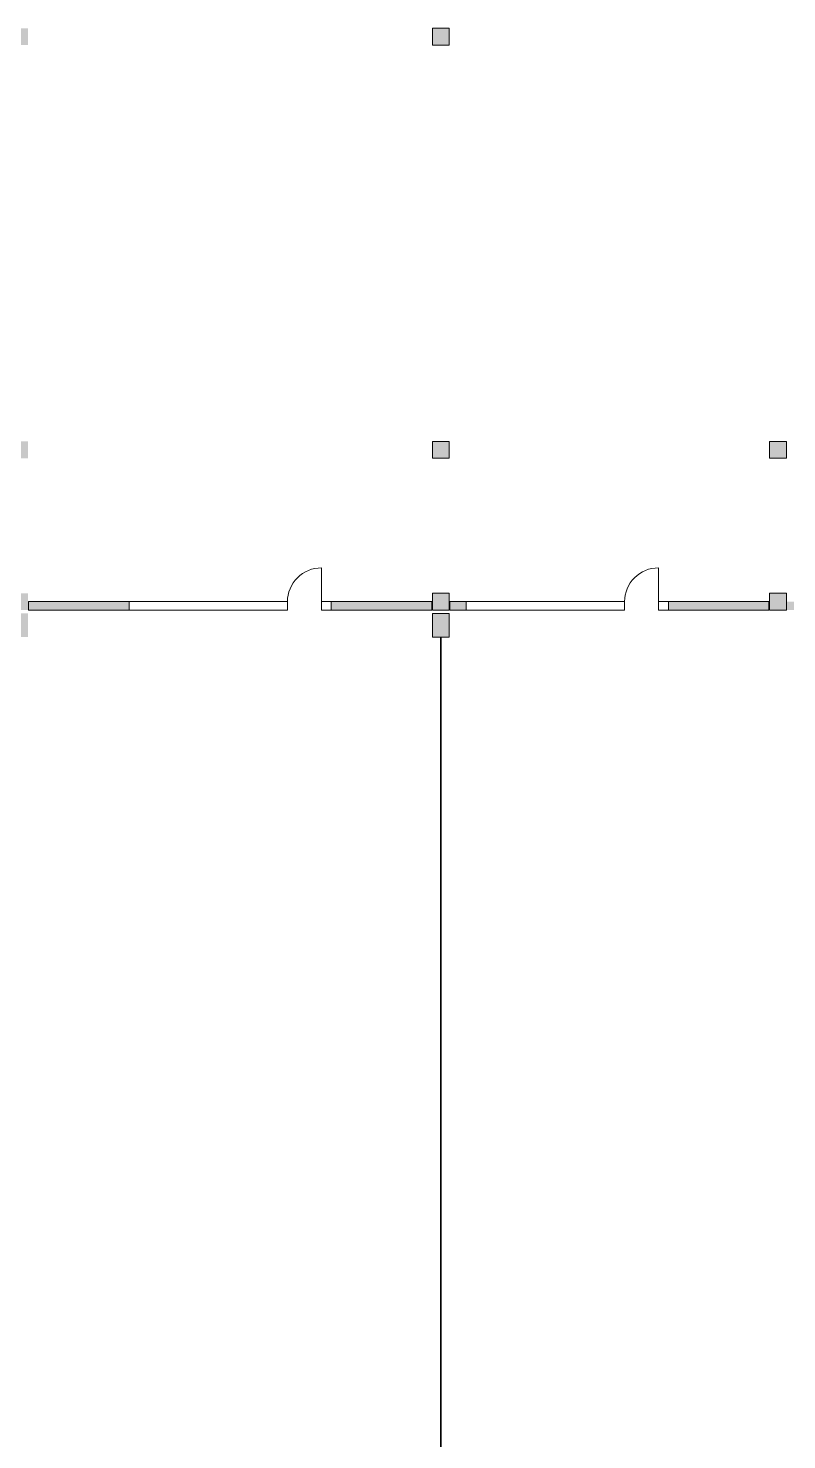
# Model space of a CAD drawing. Header units: inches. Extents: x -139469 to 69789, y -72919 to 35471.
# Drawn here: x 23811 to 46311, y -6378 to 35471 of the extents above; entities that cross this region are included whole.
import ezdxf

# ---------------------------------------------------------------- set-up
doc = ezdxf.new("R2010")
doc.units = ezdxf.units.IN
doc.header["$LTSCALE"] = 525
doc.header["$MEASUREMENT"] = 0
doc.linetypes.add('AUSGEZOGEN', pattern=[0])
doc.linetypes.add('Volllinie', pattern=[0])
doc.layers.add('Grundebene', color=7, linetype='Continuous')

msp = doc.modelspace()

# ---------------------------------------------------------------- hatches: boundary and pattern name
at = {"layer": 'Grundebene', "true_color": 0x000000, "transparency": 33554687}
h = msp.add_hatch(color=18, dxfattribs=at)
h.paths.add_polyline_path([(48801, 34971), (48301, 34971), (48301, 35471), (48801, 35471)], flags=0)
h.paths.add_polyline_path([(45801, 23221), (46301, 23221), (46301, 22721), (45801, 22721)], flags=0)
h.paths.add_polyline_path([(36301, 35471), (36301, 34971), (35801, 34971), (35801, 35471)], flags=0)
h.paths.add_polyline_path([(61301, 34971), (60801, 34971), (60801, 35471), (61301, 35471)], flags=0)
h.paths.add_polyline_path([(35801, 23221), (36301, 23221), (36301, 22721), (35801, 22721)], flags=0)
h.paths.add_polyline_path([(68571, 23171), (68171, 23171), (68171, 22771), (68571, 22771)], flags=0)
h.paths.add_polyline_path([(23801, 35471), (23801, 34971), (23301, 34971), (23301, 35471)], flags=0)
h.paths.add_polyline_path([(69121, 18071), (68721, 18071), (68721, 17671), (69121, 17671)], flags=0)
h.paths.add_polyline_path([(23301, 23221), (23801, 23221), (23801, 22721), (23301, 22721)], flags=0)
h.paths.add_polyline_path([(11301, 35471), (11301, 34971), (10801, 34971), (10801, 35471)], flags=0)
h.paths.add_polyline_path([(-1199, 35471), (-1199, 34971), (-1699, 34971), (-1699, 35471)], flags=0)
h.paths.add_polyline_path([(-13699, 35471), (-13699, 34971), (-14199, 34971), (-14199, 35471)], flags=0)
h.paths.add_polyline_path([(-26199, 35471), (-26199, 34971), (-26699, 34971), (-26699, 35471)], flags=0)
h.paths.add_polyline_path([(-38699, 35471), (-38699, 34971), (-39199, 34971), (-39199, 35471)], flags=0)
h.paths.add_polyline_path([(-51199, 35471), (-51199, 34971), (-51699, 34971), (-51699, 35471)], flags=0)
h.paths.add_polyline_path([(-63699, 35471), (-63699, 34971), (-64199, 34971), (-64199, 35471)], flags=0)
h.paths.add_polyline_path([(-76199, 35471), (-76199, 34971), (-76699, 34971), (-76699, 35471)], flags=0)
h.paths.add_polyline_path([(-88699, 35471), (-88699, 34971), (-89199, 34971), (-89199, 35471)], flags=0)
h.paths.add_polyline_path([(-101199, 35471), (-101199, 34971), (-101699, 34971), (-101699, 35471)], flags=0)
h.paths.add_polyline_path([(-101699, 23221), (-101199, 23221), (-101199, 22721), (-101699, 22721)], flags=0)
h.paths.add_polyline_path([(-113699, 35471), (-113699, 34971), (-114199, 34971), (-114199, 35471)], flags=0)
h.paths.add_polyline_path([(-114199, 23221), (-113699, 23221), (-113699, 22721), (-114199, 22721)], flags=0)
h.paths.add_polyline_path([(-124199, 23221), (-123699, 23221), (-123699, 22721), (-124199, 22721)], flags=0)
h.paths.add_polyline_path([(-126199, 35471), (-126199, 34971), (-126699, 34971), (-126699, 35471)], flags=0)
h.paths.add_polyline_path([(-138699, 35471), (-138699, 34971), (-139199, 34971), (-139199, 35471)], flags=0)
h = msp.add_hatch(color=18, dxfattribs=at)
h.paths.add_polyline_path([(42801, 18471), (42801, 18221), (45781, 18221), (45781, 18471)], flags=0)
h.paths.add_polyline_path([(45801, 18221), (45801, 18721), (46301, 18721), (46301, 18221)], flags=0)
h.paths.add_polyline_path([(46321, 18221), (46321, 18471), (51801, 18471), (51801, 18221)], flags=0)
h.paths.add_polyline_path([(36801, 18471), (36801, 18221), (36321, 18221), (36321, 18471)], flags=0)
h.paths.add_polyline_path([(36301, 18721), (36301, 18221), (35801, 18221), (35801, 18721)], flags=0)
h.paths.add_polyline_path([(35781, 18471), (35781, 18221), (32801, 18221), (32801, 18471)], flags=0)
h.paths.add_polyline_path([(57801, 18471), (57801, 18221), (61301, 18221), (61301, 18471)], flags=0)
h.paths.add_polyline_path([(26801, 18471), (26801, 18221), (23821, 18221), (23821, 18471)], flags=0)
h.paths.add_polyline_path([(23801, 18721), (23801, 18221), (23301, 18221), (23301, 18721)], flags=0)
h.paths.add_polyline_path([(23281, 18471), (23281, 18221), (11061, 18221), (11061, 18471)], flags=0)
h.paths.add_polyline_path([(11041, 18471), (11041, 18221), (10256, 18221), (10256, 18471)], flags=0)
h.paths.add_polyline_path([(4256, 18471), (4256, 18221), (3776, 18221), (3776, 18471)], flags=0)
h.paths.add_polyline_path([(-1594, 18471), (-1594, 18221), (-4699, 18221), (-4699, 18471)], flags=0)
h.paths.add_polyline_path([(-10699, 18471), (-10699, 18221), (-13939, 18221), (-13939, 18471)], flags=0)
h.paths.add_polyline_path([(-13959, 18471), (-13959, 18221), (-17199, 18221), (-17199, 18471)], flags=0)
h.paths.add_polyline_path([(-23199, 18471), (-23199, 18221), (-26439, 18221), (-26439, 18471)], flags=0)
h.paths.add_polyline_path([(-26459, 18471), (-26459, 18221), (-29699, 18221), (-29699, 18471)], flags=0)
h.paths.add_polyline_path([(-35699, 18471), (-35699, 18221), (-38939, 18221), (-38939, 18471)], flags=0)
h.paths.add_polyline_path([(-38959, 18471), (-38959, 18221), (-42199, 18221), (-42199, 18471)], flags=0)
h.paths.add_polyline_path([(-48199, 18471), (-48199, 18221), (-51439, 18221), (-51439, 18471)], flags=0)
h.paths.add_polyline_path([(-51459, 18471), (-51459, 18221), (-54699, 18221), (-54699, 18471)], flags=0)
h.paths.add_polyline_path([(-60699, 18471), (-60699, 18221), (-63939, 18221), (-63939, 18471)], flags=0)
h.paths.add_polyline_path([(-63959, 18471), (-63959, 18221), (-67199, 18221), (-67199, 18471)], flags=0)
h.paths.add_polyline_path([(-73199, 18471), (-73199, 18221), (-76304, 18221), (-76304, 18471)], flags=0)
h = msp.add_hatch(color=18, dxfattribs=at)
h.paths.add_polyline_path([(-1199, 17421), (-1699, 17421), (-1699, 18121), (-1199, 18121)], flags=0)
h.paths.add_polyline_path([(11301, 17421), (10801, 17421), (10801, 18121), (11301, 18121)], flags=0)
h.paths.add_polyline_path([(23801, 17421), (23301, 17421), (23301, 18121), (23801, 18121)], flags=0)
h.paths.add_polyline_path([(36301, 17421), (35801, 17421), (35801, 18121), (36301, 18121)], flags=0)
h.paths.add_polyline_path([(48801, 17421), (48301, 17421), (48301, 18121), (48801, 18121)], flags=0)

# ---------------------------------------------------------------- linework, layer by layer
at = {"layer": 'Grundebene', "color": 18, "linetype": 'AUSGEZOGEN', "lineweight": 13, "true_color": 0x000000}
for p, q in [((35801, 35471), (36301, 35471)), ((35801, 34971), (35801, 35471)), ((36301, 35471), (36301, 34971)), ((36301, 34971), (35801, 34971)), ((35801, 23221), (36301, 23221)), ((35801, 22721), (35801, 23221)), ((36301, 23221), (36301, 22721)), ((45801, 23221), (46301, 23221)), ((45801, 22721), (45801, 23221)), ((46301, 23221), (46301, 22721)), ((36301, 22721), (35801, 22721)), ((46301, 22721), (45801, 22721)), ((32505, 18471), (32505, 19471)), ((42505, 18471), (42505, 19471)), ((23821, 18471), (26801, 18471)), ((23821, 18221), (23821, 18471)), ((26801, 18471), (26801, 18221)), ((26801, 18471), (31501, 18471)), ((32505, 18471), (32801, 18471)), ((32801, 18471), (32801, 18221)), ((32801, 18471), (35781, 18471)), ((35781, 18471), (35781, 18221)), ((35801, 18721), (36301, 18721)), ((35801, 18221), (35801, 18721)), ((36301, 18721), (36301, 18221)), ((36321, 18221), (36321, 18471)), ((36321, 18471), (36801, 18471)), ((36801, 18471), (36801, 18221)), ((36801, 18471), (41501, 18471)), ((42505, 18471), (42801, 18471)), ((42801, 18471), (42801, 18221)), ((42801, 18471), (45781, 18471)), ((45781, 18471), (45781, 18221)), ((45801, 18721), (46301, 18721)), ((45801, 18221), (45801, 18721)), ((46301, 18721), (46301, 18221)), ((26801, 18221), (23821, 18221)), ((26801, 18221), (31501, 18221)), ((32505, 18221), (32801, 18221)), ((35781, 18221), (32801, 18221)), ((36301, 18221), (35801, 18221)), ((35801, 18121), (36301, 18121)), ((35801, 17421), (35801, 18121)), ((36301, 18121), (36301, 17421)), ((36801, 18221), (36321, 18221)), ((36801, 18221), (41501, 18221)), ((42505, 18221), (42801, 18221)), ((45781, 18221), (42801, 18221)), ((46301, 18221), (45801, 18221)), ((36301, 17421), (35801, 17421)), ((36041, 17421), (36041, -11629)), ((36061, 17421), (36061, -11629))]:
    msp.add_line(p, q, dxfattribs=at)
at = {"layer": 'Grundebene', "color": 18, "linetype": 'Volllinie', "lineweight": 9, "true_color": 0x000000}
for p, q in [((31501, 18221), (31501, 18471)), ((32505, 18221), (32505, 18471)), ((41501, 18221), (41501, 18471)), ((42505, 18221), (42505, 18471))]:
    msp.add_line(p, q, dxfattribs=at)
at = {"layer": 'Grundebene', "color": 18, "linetype": 'AUSGEZOGEN', "lineweight": 13, "true_color": 0x000000}
for centre in [(32501, 18471), (42501, 18471)]:
    msp.add_arc(centre, 1000, 89.7596, 180, dxfattribs=at)

doc.saveas('drawing.dxf')
